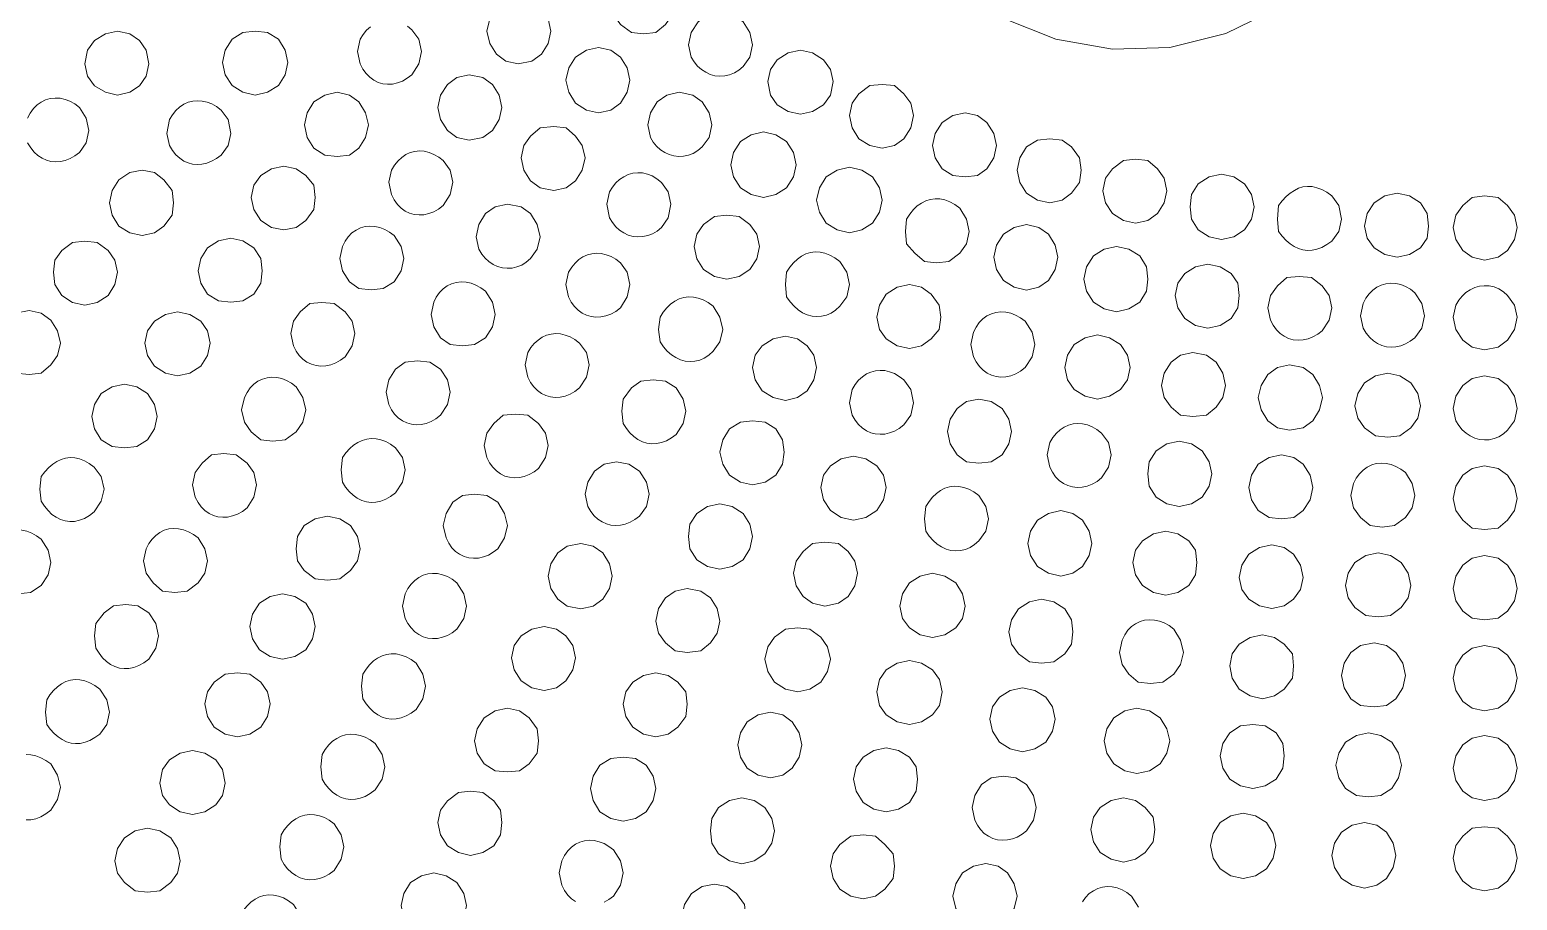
# Model space of a CAD drawing. Extents: x 0 to 247, y -13 to 225.
# Drawn here: x 52.93 to 74.11, y 100.89 to 113.28 of the extents above; entities that cross this region are included whole.
import ezdxf

# ---------------------------------------------------------------- set-up
doc = ezdxf.new("R2010")
doc.units = 0
doc.layers.add('GEOMETRY', color=7, linetype='Continuous')

msp = doc.modelspace()

# ---------------------------------------------------------------- linework, layer by layer
at = {"layer": 'GEOMETRY', "lineweight": 13}
for points in [[(62.119, 113.672), (62.079, 113.846), (61.982, 114.001), (61.846, 114.1), (61.671, 114.138), (61.497, 114.1), (61.342, 114.001), (61.245, 113.846), (61.205, 113.672), (61.245, 113.496), (61.342, 113.36), (61.497, 113.244), (61.671, 113.226), (61.846, 113.244), (61.982, 113.36), (62.079, 113.496), (62.119, 113.672)], [(60.352, 113.265), (60.314, 113.44), (60.216, 113.575), (60.156, 113.626), (60.092, 113.665), (60.024, 113.692), (59.955, 113.708), (59.885, 113.711), (59.816, 113.704), (59.748, 113.685), (59.683, 113.656), (59.623, 113.617), (59.568, 113.568), (59.52, 113.509), (59.48, 113.44), (59.441, 113.265), (59.48, 113.09), (59.577, 112.935), (59.711, 112.838), (59.886, 112.799), (60.08, 112.838), (60.216, 112.935), (60.314, 113.09), (60.352, 113.265)], [(63.222, 113.071), (63.184, 113.244), (63.087, 113.398), (62.951, 113.496), (62.777, 113.535), (62.582, 113.496), (62.448, 113.398), (62.35, 113.244), (62.312, 113.071), (62.35, 112.894), (62.391, 112.826), (62.439, 112.767), (62.494, 112.717), (62.555, 112.678), (62.619, 112.649), (62.687, 112.63), (62.756, 112.623), (62.826, 112.626), (62.895, 112.642), (62.963, 112.669), (63.027, 112.708), (63.087, 112.759), (63.184, 112.894), (63.222, 113.071)], [(54.63, 112.799), (54.591, 112.992), (54.494, 113.129), (54.359, 113.226), (54.183, 113.265), (54.009, 113.226), (53.854, 113.129), (53.756, 112.992), (53.718, 112.799), (53.756, 112.624), (53.854, 112.488), (54.009, 112.394), (54.183, 112.353), (54.359, 112.394), (54.494, 112.488), (54.591, 112.624), (54.63, 112.799)], [(56.608, 112.817), (56.57, 112.993), (56.472, 113.148), (56.318, 113.245), (56.142, 113.265), (55.967, 113.245), (55.813, 113.148), (55.715, 112.993), (55.676, 112.817), (55.715, 112.644), (55.813, 112.489), (55.967, 112.394), (56.142, 112.353), (56.318, 112.394), (56.472, 112.489), (56.57, 112.644), (56.608, 112.817)], [(61.477, 112.565), (61.439, 112.741), (61.341, 112.896), (61.205, 112.993), (61.031, 113.033), (60.857, 112.993), (60.701, 112.896), (60.605, 112.741), (60.566, 112.565), (60.605, 112.394), (60.701, 112.237), (60.857, 112.14), (61.031, 112.101), (61.205, 112.14), (61.341, 112.237), (61.439, 112.394), (61.477, 112.565)], [(64.369, 112.546), (64.329, 112.72), (64.232, 112.856), (64.077, 112.954), (63.903, 112.992), (63.727, 112.954), (63.573, 112.856), (63.475, 112.72), (63.437, 112.546), (63.475, 112.353), (63.573, 112.217), (63.727, 112.118), (63.903, 112.08), (64.077, 112.118), (64.232, 112.217), (64.329, 112.353), (64.369, 112.546)], [(59.654, 112.178), (59.616, 112.353), (59.518, 112.506), (59.383, 112.604), (59.189, 112.644), (59.013, 112.604), (58.879, 112.506), (58.781, 112.353), (58.742, 112.178), (58.781, 112.004), (58.879, 111.849), (59.013, 111.752), (59.189, 111.712), (59.383, 111.752), (59.518, 111.849), (59.616, 112.004), (59.654, 112.178)], [(65.512, 112.061), (65.473, 112.237), (65.375, 112.372), (65.241, 112.489), (65.066, 112.506), (64.891, 112.489), (64.736, 112.372), (64.639, 112.237), (64.601, 112.061), (64.639, 111.887), (64.736, 111.732), (64.891, 111.636), (65.066, 111.597), (65.241, 111.636), (65.375, 111.732), (65.473, 111.887), (65.512, 112.061)], [(55.794, 111.809), (55.755, 112.004), (55.658, 112.14), (55.592, 112.189), (55.524, 112.227), (55.456, 112.254), (55.387, 112.269), (55.319, 112.274), (55.252, 112.268), (55.187, 112.251), (55.125, 112.223), (55.066, 112.184), (55.012, 112.135), (54.964, 112.075), (54.921, 112.004), (54.882, 111.809), (54.921, 111.636), (54.965, 111.565), (55.014, 111.504), (55.068, 111.454), (55.125, 111.415), (55.187, 111.387), (55.25, 111.37), (55.317, 111.363), (55.384, 111.368), (55.453, 111.384), (55.521, 111.411), (55.59, 111.449), (55.658, 111.499), (55.755, 111.636), (55.794, 111.809)], [(57.753, 111.928), (57.714, 112.101), (57.617, 112.256), (57.482, 112.353), (57.307, 112.394), (57.133, 112.353), (56.977, 112.256), (56.88, 112.101), (56.842, 111.928), (56.88, 111.752), (56.977, 111.597), (57.133, 111.499), (57.307, 111.479), (57.482, 111.499), (57.617, 111.597), (57.714, 111.752), (57.753, 111.928)], [(62.641, 111.928), (62.602, 112.101), (62.505, 112.256), (62.37, 112.353), (62.175, 112.394), (62, 112.353), (61.866, 112.256), (61.767, 112.101), (61.729, 111.928), (61.767, 111.752), (61.808, 111.684), (61.856, 111.625), (61.911, 111.575), (61.971, 111.536), (62.035, 111.506), (62.101, 111.487), (62.17, 111.479), (62.24, 111.482), (62.309, 111.497), (62.378, 111.524), (62.443, 111.564), (62.505, 111.616), (62.602, 111.752), (62.641, 111.928)], [(66.696, 111.636), (66.657, 111.809), (66.559, 111.965), (66.425, 112.061), (66.25, 112.101), (66.075, 112.061), (65.92, 111.965), (65.823, 111.809), (65.784, 111.636), (65.823, 111.46), (65.92, 111.306), (66.075, 111.207), (66.25, 111.188), (66.425, 111.207), (66.559, 111.306), (66.657, 111.46), (66.696, 111.636)], [(60.838, 111.46), (60.798, 111.636), (60.701, 111.769), (60.567, 111.887), (60.393, 111.906), (60.198, 111.887), (60.063, 111.769), (59.964, 111.636), (59.926, 111.46), (59.964, 111.285), (60.063, 111.131), (60.198, 111.032), (60.393, 110.996), (60.567, 111.032), (60.701, 111.131), (60.798, 111.285), (60.838, 111.46)], [(63.843, 111.362), (63.804, 111.538), (63.707, 111.692), (63.553, 111.79), (63.378, 111.831), (63.203, 111.79), (63.048, 111.692), (62.951, 111.538), (62.912, 111.362), (62.951, 111.188), (63.048, 111.033), (63.203, 110.936), (63.378, 110.896), (63.553, 110.936), (63.707, 111.033), (63.804, 111.188), (63.843, 111.362)], [(67.899, 111.285), (67.878, 111.46), (67.762, 111.615), (67.628, 111.712), (67.453, 111.731), (67.277, 111.712), (67.123, 111.615), (67.026, 111.46), (66.987, 111.285), (67.026, 111.111), (67.123, 110.955), (67.277, 110.858), (67.453, 110.819), (67.628, 110.858), (67.762, 110.955), (67.878, 111.111), (67.899, 111.285)], [(58.955, 111.112), (58.917, 111.286), (58.82, 111.422), (58.754, 111.472), (58.686, 111.51), (58.617, 111.538), (58.549, 111.553), (58.481, 111.558), (58.415, 111.552), (58.35, 111.534), (58.288, 111.506), (58.23, 111.467), (58.176, 111.417), (58.127, 111.356), (58.083, 111.286), (58.044, 111.112), (58.083, 110.936), (58.122, 110.861), (58.168, 110.797), (58.22, 110.745), (58.278, 110.703), (58.34, 110.673), (58.406, 110.654), (58.474, 110.647), (58.544, 110.65), (58.614, 110.666), (58.684, 110.693), (58.753, 110.731), (58.82, 110.782), (58.917, 110.936), (58.955, 111.112)], [(69.121, 110.992), (69.082, 111.169), (68.986, 111.305), (68.849, 111.421), (68.675, 111.441), (68.5, 111.421), (68.345, 111.305), (68.248, 111.169), (68.209, 110.992), (68.248, 110.819), (68.345, 110.666), (68.5, 110.568), (68.675, 110.529), (68.849, 110.568), (68.986, 110.666), (69.082, 110.819), (69.121, 110.992)], [(54.978, 110.82), (54.958, 110.993), (54.843, 111.149), (54.707, 111.25), (54.532, 111.286), (54.358, 111.25), (54.203, 111.149), (54.106, 110.993), (54.067, 110.82), (54.106, 110.645), (54.203, 110.489), (54.358, 110.394), (54.532, 110.354), (54.707, 110.394), (54.843, 110.489), (54.958, 110.645), (54.978, 110.82)], [(56.996, 110.896), (56.976, 111.071), (56.861, 111.208), (56.724, 111.306), (56.551, 111.343), (56.376, 111.306), (56.221, 111.208), (56.123, 111.071), (56.084, 110.896), (56.123, 110.724), (56.221, 110.569), (56.376, 110.47), (56.551, 110.433), (56.724, 110.47), (56.861, 110.569), (56.976, 110.724), (56.996, 110.896)], [(62.059, 110.799), (62.02, 110.976), (61.924, 111.111), (61.861, 111.163), (61.795, 111.203), (61.727, 111.23), (61.657, 111.245), (61.588, 111.248), (61.519, 111.24), (61.453, 111.222), (61.389, 111.192), (61.33, 111.153), (61.275, 111.103), (61.227, 111.044), (61.185, 110.976), (61.148, 110.799), (61.185, 110.606), (61.226, 110.538), (61.274, 110.479), (61.329, 110.429), (61.389, 110.39), (61.453, 110.361), (61.52, 110.342), (61.59, 110.334), (61.66, 110.338), (61.729, 110.353), (61.797, 110.379), (61.863, 110.418), (61.924, 110.47), (62.02, 110.606), (62.059, 110.799)], [(65.066, 110.859), (65.028, 111.033), (64.93, 111.188), (64.775, 111.286), (64.602, 111.325), (64.426, 111.286), (64.271, 111.188), (64.173, 111.033), (64.134, 110.859), (64.173, 110.686), (64.271, 110.53), (64.426, 110.433), (64.602, 110.394), (64.775, 110.433), (64.93, 110.53), (65.028, 110.686), (65.066, 110.859)], [(70.362, 110.763), (70.324, 110.936), (70.226, 111.092), (70.072, 111.188), (69.897, 111.228), (69.722, 111.188), (69.567, 111.092), (69.47, 110.936), (69.451, 110.763), (69.47, 110.587), (69.567, 110.433), (69.722, 110.335), (69.897, 110.297), (70.072, 110.335), (70.226, 110.433), (70.324, 110.587), (70.362, 110.763)], [(71.605, 110.587), (71.565, 110.781), (71.468, 110.917), (71.395, 110.969), (71.324, 111.008), (71.254, 111.035), (71.187, 111.05), (71.121, 111.053), (71.057, 111.045), (70.994, 111.026), (70.934, 110.997), (70.875, 110.957), (70.818, 110.908), (70.763, 110.849), (70.71, 110.781), (70.693, 110.587), (70.71, 110.412), (70.763, 110.344), (70.818, 110.285), (70.874, 110.236), (70.933, 110.196), (70.994, 110.167), (71.056, 110.148), (71.12, 110.14), (71.187, 110.144), (71.254, 110.159), (71.324, 110.185), (71.395, 110.224), (71.468, 110.275), (71.565, 110.412), (71.605, 110.587)], [(72.845, 110.488), (72.826, 110.666), (72.729, 110.819), (72.574, 110.917), (72.4, 110.955), (72.224, 110.917), (72.07, 110.819), (71.972, 110.666), (71.933, 110.488), (71.972, 110.316), (72.07, 110.179), (72.224, 110.083), (72.4, 110.044), (72.574, 110.083), (72.729, 110.179), (72.826, 110.316), (72.845, 110.488)], [(60.198, 110.337), (60.158, 110.511), (60.062, 110.666), (59.926, 110.763), (59.732, 110.799), (59.556, 110.763), (59.422, 110.666), (59.325, 110.511), (59.286, 110.337), (59.325, 110.158), (59.366, 110.09), (59.414, 110.031), (59.469, 109.982), (59.529, 109.943), (59.593, 109.913), (59.66, 109.895), (59.729, 109.887), (59.799, 109.891), (59.868, 109.906), (59.936, 109.933), (60.001, 109.973), (60.062, 110.025), (60.158, 110.158), (60.198, 110.337)], [(66.307, 110.412), (66.269, 110.587), (66.171, 110.743), (66.1, 110.795), (66.029, 110.834), (65.958, 110.86), (65.888, 110.875), (65.819, 110.878), (65.752, 110.869), (65.687, 110.848), (65.625, 110.817), (65.566, 110.775), (65.511, 110.723), (65.461, 110.66), (65.415, 110.587), (65.397, 110.412), (65.415, 110.236), (65.532, 110.101), (65.667, 109.983), (65.841, 109.967), (66.016, 109.983), (66.171, 110.101), (66.269, 110.236), (66.307, 110.412)], [(74.107, 110.47), (74.068, 110.645), (73.97, 110.782), (73.835, 110.896), (73.641, 110.917), (73.466, 110.896), (73.332, 110.782), (73.234, 110.645), (73.195, 110.47), (73.234, 110.297), (73.332, 110.141), (73.466, 110.044), (73.641, 110.005), (73.835, 110.044), (73.97, 110.141), (74.068, 110.297), (74.107, 110.47)], [(63.32, 110.196), (63.282, 110.373), (63.184, 110.51), (63.029, 110.626), (62.855, 110.644), (62.679, 110.626), (62.525, 110.51), (62.427, 110.373), (62.389, 110.196), (62.427, 110.024), (62.525, 109.869), (62.679, 109.771), (62.855, 109.733), (63.029, 109.771), (63.184, 109.869), (63.282, 110.024), (63.32, 110.196)], [(58.257, 110.025), (58.219, 110.197), (58.122, 110.354), (58.056, 110.404), (57.987, 110.442), (57.917, 110.469), (57.846, 110.484), (57.775, 110.488), (57.706, 110.481), (57.64, 110.462), (57.577, 110.431), (57.519, 110.39), (57.467, 110.337), (57.421, 110.272), (57.384, 110.197), (57.346, 110.025), (57.384, 109.851), (57.483, 109.696), (57.617, 109.599), (57.791, 109.579), (57.965, 109.599), (58.122, 109.696), (58.219, 109.851), (58.257, 110.025)], [(67.569, 110.044), (67.531, 110.217), (67.433, 110.373), (67.297, 110.47), (67.123, 110.511), (66.948, 110.47), (66.793, 110.373), (66.696, 110.217), (66.657, 110.044), (66.696, 109.868), (66.793, 109.715), (66.948, 109.617), (67.123, 109.578), (67.297, 109.617), (67.433, 109.715), (67.531, 109.868), (67.569, 110.044)], [(54.182, 109.831), (54.144, 110.005), (54.047, 110.141), (53.891, 110.256), (53.717, 110.275), (53.542, 110.256), (53.388, 110.141), (53.29, 110.005), (53.271, 109.831), (53.29, 109.656), (53.388, 109.501), (53.542, 109.402), (53.717, 109.363), (53.891, 109.402), (54.047, 109.501), (54.144, 109.656), (54.182, 109.831)], [(56.24, 109.851), (56.22, 110.025), (56.123, 110.18), (55.968, 110.276), (55.794, 110.317), (55.619, 110.276), (55.464, 110.18), (55.367, 110.025), (55.329, 109.851), (55.367, 109.674), (55.464, 109.52), (55.619, 109.422), (55.794, 109.403), (55.968, 109.422), (56.123, 109.52), (56.22, 109.674), (56.24, 109.851)], [(64.602, 109.656), (64.562, 109.83), (64.464, 109.983), (64.393, 110.036), (64.322, 110.076), (64.251, 110.103), (64.182, 110.118), (64.113, 110.121), (64.047, 110.112), (63.982, 110.091), (63.92, 110.06), (63.861, 110.018), (63.806, 109.965), (63.754, 109.903), (63.707, 109.83), (63.689, 109.656), (63.707, 109.48), (63.757, 109.409), (63.812, 109.348), (63.872, 109.296), (63.935, 109.255), (64.001, 109.225), (64.068, 109.206), (64.137, 109.199), (64.205, 109.204), (64.273, 109.22), (64.34, 109.249), (64.404, 109.291), (64.464, 109.346), (64.562, 109.48), (64.602, 109.656)], [(68.849, 109.734), (68.829, 109.908), (68.733, 110.063), (68.578, 110.159), (68.403, 110.197), (68.229, 110.159), (68.074, 110.063), (67.977, 109.908), (67.938, 109.734), (67.977, 109.561), (68.074, 109.403), (68.229, 109.308), (68.403, 109.269), (68.578, 109.308), (68.733, 109.403), (68.829, 109.561), (68.849, 109.734)], [(61.476, 109.656), (61.438, 109.831), (61.341, 109.967), (61.275, 110.016), (61.207, 110.054), (61.138, 110.081), (61.069, 110.096), (61.001, 110.101), (60.934, 110.095), (60.87, 110.078), (60.808, 110.05), (60.75, 110.011), (60.696, 109.962), (60.647, 109.902), (60.604, 109.831), (60.566, 109.656), (60.604, 109.48), (60.641, 109.406), (60.686, 109.343), (60.738, 109.29), (60.796, 109.249), (60.858, 109.218), (60.924, 109.199), (60.993, 109.191), (61.063, 109.194), (61.134, 109.209), (61.205, 109.236), (61.274, 109.274), (61.341, 109.324), (61.438, 109.48), (61.476, 109.656)], [(70.149, 109.501), (70.129, 109.674), (70.033, 109.811), (69.878, 109.909), (69.704, 109.946), (69.529, 109.909), (69.374, 109.811), (69.276, 109.674), (69.237, 109.501), (69.276, 109.324), (69.374, 109.172), (69.529, 109.071), (69.704, 109.034), (69.878, 109.071), (70.033, 109.172), (70.129, 109.324), (70.149, 109.501)], [(59.556, 109.229), (59.518, 109.403), (59.421, 109.561), (59.355, 109.611), (59.285, 109.649), (59.215, 109.675), (59.143, 109.69), (59.073, 109.694), (59.004, 109.686), (58.937, 109.667), (58.875, 109.636), (58.817, 109.595), (58.765, 109.542), (58.72, 109.478), (58.683, 109.403), (58.645, 109.229), (58.683, 109.055), (58.781, 108.899), (58.916, 108.803), (59.091, 108.784), (59.265, 108.803), (59.421, 108.899), (59.518, 109.055), (59.556, 109.229)], [(71.468, 109.324), (71.429, 109.501), (71.332, 109.637), (71.176, 109.754), (71.002, 109.771), (70.828, 109.754), (70.693, 109.637), (70.595, 109.501), (70.557, 109.324), (70.595, 109.15), (70.633, 109.076), (70.679, 109.013), (70.731, 108.96), (70.789, 108.919), (70.852, 108.889), (70.919, 108.87), (70.988, 108.863), (71.058, 108.867), (71.129, 108.882), (71.199, 108.909), (71.267, 108.947), (71.332, 108.996), (71.429, 109.15), (71.468, 109.324)], [(62.797, 109.016), (62.758, 109.189), (62.661, 109.347), (62.591, 109.398), (62.52, 109.437), (62.449, 109.464), (62.379, 109.478), (62.309, 109.481), (62.242, 109.472), (62.176, 109.452), (62.114, 109.42), (62.055, 109.378), (62, 109.325), (61.949, 109.262), (61.905, 109.189), (61.885, 109.016), (61.905, 108.842), (61.954, 108.77), (62.008, 108.708), (62.067, 108.656), (62.13, 108.615), (62.196, 108.585), (62.263, 108.566), (62.332, 108.559), (62.401, 108.563), (62.469, 108.58), (62.535, 108.609), (62.6, 108.65), (62.661, 108.705), (62.758, 108.842), (62.797, 109.016)], [(65.901, 109.189), (65.88, 109.364), (65.764, 109.52), (65.629, 109.618), (65.455, 109.657), (65.279, 109.618), (65.125, 109.52), (65.028, 109.364), (64.99, 109.189), (65.028, 109.016), (65.125, 108.881), (65.279, 108.784), (65.455, 108.745), (65.629, 108.784), (65.764, 108.881), (65.88, 109.016), (65.901, 109.189)], [(72.787, 109.21), (72.748, 109.386), (72.651, 109.539), (72.586, 109.589), (72.518, 109.628), (72.448, 109.655), (72.378, 109.67), (72.307, 109.674), (72.238, 109.666), (72.171, 109.647), (72.108, 109.617), (72.05, 109.576), (71.997, 109.524), (71.951, 109.46), (71.914, 109.386), (71.875, 109.21), (71.914, 109.034), (71.958, 108.964), (72.007, 108.904), (72.061, 108.855), (72.119, 108.816), (72.181, 108.788), (72.246, 108.771), (72.312, 108.764), (72.38, 108.769), (72.448, 108.784), (72.517, 108.811), (72.585, 108.849), (72.651, 108.898), (72.748, 109.034), (72.787, 109.21)], [(74.107, 109.192), (74.068, 109.364), (73.97, 109.502), (73.91, 109.554), (73.845, 109.593), (73.777, 109.621), (73.708, 109.636), (73.638, 109.639), (73.569, 109.631), (73.502, 109.612), (73.437, 109.582), (73.377, 109.542), (73.322, 109.492), (73.274, 109.433), (73.234, 109.364), (73.195, 109.192), (73.234, 109.016), (73.332, 108.862), (73.466, 108.764), (73.642, 108.726), (73.835, 108.764), (73.97, 108.862), (74.068, 109.016), (74.107, 109.192)], [(53.369, 108.822), (53.33, 108.995), (53.233, 109.15), (53.097, 109.249), (52.923, 109.287), (52.728, 109.249), (52.593, 109.15), (52.495, 108.995), (52.456, 108.822), (52.495, 108.647), (52.593, 108.512), (52.728, 108.395), (52.923, 108.376), (53.097, 108.395), (53.233, 108.512), (53.33, 108.647), (53.369, 108.822)], [(55.502, 108.822), (55.464, 108.995), (55.367, 109.133), (55.212, 109.229), (55.037, 109.268), (54.863, 109.229), (54.707, 109.133), (54.61, 108.995), (54.571, 108.822), (54.61, 108.647), (54.707, 108.492), (54.863, 108.395), (55.037, 108.357), (55.212, 108.395), (55.367, 108.492), (55.464, 108.647), (55.502, 108.822)], [(57.559, 108.958), (57.52, 109.133), (57.422, 109.269), (57.267, 109.386), (57.092, 109.402), (56.918, 109.386), (56.783, 109.269), (56.686, 109.133), (56.647, 108.958), (56.686, 108.783), (56.723, 108.708), (56.769, 108.644), (56.821, 108.592), (56.879, 108.55), (56.942, 108.52), (57.008, 108.501), (57.077, 108.493), (57.148, 108.497), (57.219, 108.512), (57.289, 108.539), (57.357, 108.578), (57.422, 108.628), (57.52, 108.783), (57.559, 108.958)], [(67.239, 108.803), (67.2, 108.976), (67.103, 109.133), (67.036, 109.183), (66.967, 109.222), (66.897, 109.248), (66.826, 109.263), (66.755, 109.267), (66.687, 109.259), (66.621, 109.24), (66.558, 109.21), (66.501, 109.168), (66.449, 109.115), (66.403, 109.051), (66.366, 108.976), (66.328, 108.803), (66.366, 108.628), (66.405, 108.553), (66.451, 108.49), (66.504, 108.437), (66.562, 108.395), (66.624, 108.364), (66.69, 108.345), (66.758, 108.337), (66.828, 108.341), (66.898, 108.357), (66.968, 108.384), (67.036, 108.424), (67.103, 108.476), (67.2, 108.628), (67.239, 108.803)], [(60.895, 108.513), (60.857, 108.686), (60.759, 108.823), (60.693, 108.872), (60.625, 108.91), (60.556, 108.937), (60.488, 108.953), (60.42, 108.957), (60.353, 108.951), (60.288, 108.934), (60.227, 108.905), (60.169, 108.866), (60.115, 108.817), (60.066, 108.757), (60.023, 108.686), (59.985, 108.513), (60.023, 108.337), (60.062, 108.262), (60.108, 108.198), (60.16, 108.146), (60.218, 108.104), (60.28, 108.074), (60.345, 108.055), (60.414, 108.047), (60.483, 108.051), (60.554, 108.066), (60.624, 108.094), (60.693, 108.132), (60.759, 108.183), (60.857, 108.337), (60.895, 108.513)], [(64.134, 108.476), (64.096, 108.648), (63.999, 108.784), (63.863, 108.881), (63.689, 108.919), (63.514, 108.881), (63.36, 108.784), (63.261, 108.648), (63.222, 108.476), (63.261, 108.297), (63.36, 108.143), (63.514, 108.046), (63.689, 108.006), (63.863, 108.046), (63.999, 108.143), (64.096, 108.297), (64.134, 108.476)], [(68.597, 108.476), (68.559, 108.648), (68.461, 108.803), (68.305, 108.899), (68.131, 108.938), (67.956, 108.899), (67.801, 108.803), (67.704, 108.648), (67.665, 108.476), (67.704, 108.297), (67.801, 108.162), (67.956, 108.065), (68.131, 108.024), (68.305, 108.065), (68.461, 108.162), (68.559, 108.297), (68.597, 108.476)], [(69.955, 108.22), (69.916, 108.395), (69.819, 108.552), (69.684, 108.648), (69.49, 108.686), (69.315, 108.648), (69.179, 108.552), (69.082, 108.395), (69.043, 108.22), (69.082, 108.046), (69.179, 107.909), (69.315, 107.794), (69.49, 107.775), (69.684, 107.794), (69.819, 107.909), (69.916, 108.046), (69.955, 108.22)], [(58.917, 108.123), (58.879, 108.297), (58.781, 108.453), (58.626, 108.552), (58.451, 108.568), (58.277, 108.552), (58.14, 108.453), (58.044, 108.297), (58.005, 108.123), (58.044, 107.947), (58.081, 107.873), (58.127, 107.81), (58.179, 107.757), (58.237, 107.716), (58.3, 107.685), (58.366, 107.666), (58.434, 107.659), (58.505, 107.663), (58.576, 107.678), (58.646, 107.705), (58.715, 107.744), (58.781, 107.794), (58.879, 107.947), (58.917, 108.123)], [(65.512, 107.969), (65.473, 108.161), (65.375, 108.297), (65.309, 108.348), (65.241, 108.387), (65.173, 108.414), (65.105, 108.43), (65.037, 108.434), (64.97, 108.428), (64.906, 108.41), (64.844, 108.382), (64.786, 108.342), (64.732, 108.292), (64.683, 108.232), (64.639, 108.161), (64.601, 107.969), (64.639, 107.794), (64.682, 107.723), (64.73, 107.663), (64.784, 107.613), (64.842, 107.574), (64.904, 107.546), (64.969, 107.529), (65.036, 107.523), (65.105, 107.527), (65.173, 107.543), (65.242, 107.57), (65.31, 107.608), (65.375, 107.657), (65.473, 107.794), (65.512, 107.969)], [(71.333, 108.046), (71.294, 108.22), (71.197, 108.376), (71.062, 108.476), (70.867, 108.513), (70.693, 108.476), (70.558, 108.376), (70.46, 108.22), (70.421, 108.046), (70.46, 107.872), (70.558, 107.717), (70.693, 107.617), (70.867, 107.581), (71.062, 107.617), (71.197, 107.717), (71.294, 107.872), (71.333, 108.046)], [(54.746, 107.775), (54.707, 107.948), (54.61, 108.103), (54.455, 108.2), (54.281, 108.239), (54.106, 108.2), (53.951, 108.103), (53.853, 107.948), (53.815, 107.775), (53.853, 107.601), (53.951, 107.444), (54.106, 107.349), (54.281, 107.332), (54.455, 107.349), (54.61, 107.444), (54.707, 107.601), (54.746, 107.775)], [(56.861, 107.871), (56.822, 108.046), (56.723, 108.199), (56.657, 108.25), (56.589, 108.289), (56.519, 108.316), (56.448, 108.331), (56.378, 108.335), (56.31, 108.327), (56.244, 108.308), (56.181, 108.278), (56.123, 108.236), (56.071, 108.184), (56.026, 108.12), (55.988, 108.046), (55.949, 107.871), (55.988, 107.696), (56.084, 107.56), (56.22, 107.443), (56.395, 107.427), (56.57, 107.443), (56.723, 107.56), (56.822, 107.696), (56.861, 107.871)], [(62.273, 107.852), (62.234, 108.024), (62.136, 108.183), (61.982, 108.28), (61.806, 108.297), (61.632, 108.28), (61.497, 108.183), (61.38, 108.024), (61.362, 107.852), (61.38, 107.678), (61.426, 107.605), (61.477, 107.543), (61.532, 107.49), (61.591, 107.449), (61.653, 107.418), (61.718, 107.398), (61.785, 107.389), (61.854, 107.392), (61.924, 107.406), (61.995, 107.432), (62.066, 107.471), (62.136, 107.522), (62.234, 107.678), (62.273, 107.852)], [(72.729, 107.928), (72.69, 108.103), (72.594, 108.258), (72.438, 108.358), (72.264, 108.395), (72.088, 108.358), (71.934, 108.258), (71.836, 108.103), (71.796, 107.928), (71.836, 107.755), (71.934, 107.617), (72.088, 107.503), (72.264, 107.483), (72.438, 107.503), (72.594, 107.617), (72.69, 107.755), (72.729, 107.928)], [(74.107, 107.891), (74.068, 108.065), (73.97, 108.22), (73.835, 108.317), (73.642, 108.358), (73.466, 108.317), (73.332, 108.22), (73.234, 108.065), (73.195, 107.891), (73.234, 107.717), (73.275, 107.648), (73.323, 107.589), (73.378, 107.539), (73.438, 107.499), (73.502, 107.469), (73.569, 107.45), (73.639, 107.442), (73.708, 107.446), (73.778, 107.461), (73.845, 107.488), (73.91, 107.528), (73.97, 107.58), (74.068, 107.717), (74.107, 107.891)], [(66.91, 107.561), (66.87, 107.737), (66.773, 107.891), (66.619, 107.989), (66.444, 108.024), (66.269, 107.989), (66.133, 107.891), (66.037, 107.737), (65.998, 107.561), (66.037, 107.388), (66.133, 107.231), (66.269, 107.133), (66.444, 107.114), (66.619, 107.133), (66.773, 107.231), (66.87, 107.388), (66.91, 107.561)], [(60.314, 107.365), (60.275, 107.54), (60.177, 107.677), (60.023, 107.794), (59.848, 107.812), (59.672, 107.794), (59.537, 107.677), (59.441, 107.54), (59.402, 107.365), (59.441, 107.191), (59.479, 107.117), (59.524, 107.053), (59.576, 107.001), (59.634, 106.96), (59.697, 106.929), (59.763, 106.911), (59.832, 106.903), (59.902, 106.907), (59.973, 106.922), (60.043, 106.949), (60.111, 106.988), (60.177, 107.038), (60.275, 107.191), (60.314, 107.365)], [(63.67, 107.27), (63.65, 107.444), (63.554, 107.601), (63.399, 107.697), (63.223, 107.717), (63.049, 107.697), (62.895, 107.601), (62.797, 107.444), (62.758, 107.27), (62.797, 107.096), (62.895, 106.941), (63.049, 106.842), (63.223, 106.804), (63.399, 106.842), (63.554, 106.941), (63.65, 107.096), (63.67, 107.27)], [(68.325, 107.231), (68.287, 107.407), (68.19, 107.54), (68.124, 107.591), (68.056, 107.63), (67.988, 107.657), (67.919, 107.673), (67.851, 107.678), (67.785, 107.672), (67.721, 107.655), (67.659, 107.626), (67.601, 107.587), (67.546, 107.538), (67.497, 107.477), (67.453, 107.407), (67.414, 107.231), (67.453, 107.057), (67.49, 106.982), (67.535, 106.918), (67.588, 106.865), (67.646, 106.823), (67.709, 106.793), (67.775, 106.774), (67.844, 106.766), (67.915, 106.77), (67.986, 106.786), (68.056, 106.813), (68.125, 106.851), (68.19, 106.902), (68.287, 107.057), (68.325, 107.231)], [(58.277, 107.018), (58.237, 107.192), (58.139, 107.331), (58.07, 107.381), (58, 107.419), (57.931, 107.445), (57.863, 107.46), (57.795, 107.463), (57.729, 107.456), (57.665, 107.437), (57.603, 107.408), (57.543, 107.369), (57.487, 107.319), (57.434, 107.26), (57.384, 107.192), (57.365, 107.018), (57.384, 106.842), (57.429, 106.769), (57.48, 106.707), (57.536, 106.655), (57.595, 106.613), (57.658, 106.582), (57.724, 106.562), (57.791, 106.554), (57.861, 106.557), (57.931, 106.571), (58.001, 106.598), (58.07, 106.637), (58.139, 106.688), (58.237, 106.842), (58.277, 107.018)], [(69.761, 106.96), (69.722, 107.133), (69.624, 107.29), (69.47, 107.388), (69.294, 107.427), (69.12, 107.388), (68.965, 107.29), (68.869, 107.133), (68.849, 106.96), (68.869, 106.784), (68.965, 106.628), (69.12, 106.531), (69.294, 106.494), (69.47, 106.531), (69.624, 106.628), (69.722, 106.784), (69.761, 106.96)], [(53.99, 106.744), (53.951, 106.921), (53.852, 107.056), (53.78, 107.108), (53.71, 107.147), (53.641, 107.174), (53.573, 107.189), (53.506, 107.193), (53.442, 107.185), (53.379, 107.166), (53.318, 107.137), (53.259, 107.097), (53.202, 107.048), (53.148, 106.989), (53.096, 106.921), (53.078, 106.744), (53.096, 106.57), (53.143, 106.498), (53.194, 106.436), (53.249, 106.383), (53.308, 106.341), (53.37, 106.31), (53.435, 106.29), (53.501, 106.281), (53.57, 106.283), (53.64, 106.298), (53.71, 106.325), (53.781, 106.365), (53.852, 106.417), (53.951, 106.57), (53.99, 106.744)], [(56.162, 106.804), (56.123, 106.978), (56.027, 107.114), (55.872, 107.231), (55.696, 107.251), (55.522, 107.231), (55.386, 107.114), (55.289, 106.978), (55.25, 106.804), (55.289, 106.628), (55.328, 106.554), (55.374, 106.491), (55.427, 106.439), (55.485, 106.397), (55.547, 106.367), (55.612, 106.349), (55.681, 106.341), (55.75, 106.345), (55.821, 106.361), (55.891, 106.387), (55.96, 106.426), (56.027, 106.476), (56.123, 106.628), (56.162, 106.804)], [(65.125, 106.766), (65.086, 106.941), (64.99, 107.075), (64.833, 107.172), (64.659, 107.212), (64.485, 107.172), (64.329, 107.075), (64.232, 106.941), (64.194, 106.766), (64.232, 106.59), (64.329, 106.436), (64.485, 106.339), (64.659, 106.302), (64.833, 106.339), (64.99, 106.436), (65.086, 106.59), (65.125, 106.766)], [(71.197, 106.766), (71.158, 106.941), (71.062, 107.096), (70.925, 107.192), (70.75, 107.231), (70.577, 107.192), (70.421, 107.096), (70.324, 106.941), (70.285, 106.766), (70.324, 106.59), (70.421, 106.436), (70.577, 106.339), (70.75, 106.319), (70.925, 106.339), (71.062, 106.436), (71.158, 106.59), (71.197, 106.766)], [(61.749, 106.669), (61.71, 106.842), (61.613, 106.998), (61.459, 107.096), (61.284, 107.133), (61.109, 107.096), (60.973, 106.998), (60.876, 106.842), (60.838, 106.669), (60.876, 106.494), (60.918, 106.424), (60.967, 106.364), (61.021, 106.315), (61.079, 106.276), (61.141, 106.248), (61.206, 106.231), (61.273, 106.225), (61.341, 106.229), (61.41, 106.245), (61.479, 106.271), (61.547, 106.309), (61.613, 106.357), (61.71, 106.494), (61.749, 106.669)], [(72.651, 106.651), (72.613, 106.824), (72.516, 106.978), (72.45, 107.028), (72.381, 107.066), (72.311, 107.093), (72.24, 107.108), (72.17, 107.112), (72.101, 107.105), (72.035, 107.086), (71.972, 107.056), (71.914, 107.014), (71.862, 106.962), (71.816, 106.898), (71.778, 106.824), (71.74, 106.651), (71.778, 106.476), (71.875, 106.339), (72.012, 106.224), (72.186, 106.202), (72.36, 106.224), (72.516, 106.339), (72.613, 106.476), (72.651, 106.651)], [(74.107, 106.61), (74.068, 106.785), (73.97, 106.941), (73.835, 107.038), (73.642, 107.075), (73.466, 107.038), (73.332, 106.941), (73.234, 106.785), (73.195, 106.61), (73.234, 106.436), (73.332, 106.302), (73.466, 106.185), (73.642, 106.166), (73.835, 106.185), (73.97, 106.302), (74.068, 106.436), (74.107, 106.61)], [(66.579, 106.319), (66.541, 106.495), (66.444, 106.651), (66.372, 106.702), (66.301, 106.74), (66.23, 106.766), (66.16, 106.781), (66.091, 106.783), (66.025, 106.775), (65.96, 106.755), (65.898, 106.724), (65.84, 106.682), (65.785, 106.63), (65.734, 106.567), (65.688, 106.495), (65.667, 106.319), (65.688, 106.144), (65.737, 106.072), (65.791, 106.011), (65.85, 105.959), (65.912, 105.919), (65.978, 105.889), (66.045, 105.87), (66.114, 105.863), (66.183, 105.868), (66.251, 105.884), (66.318, 105.913), (66.382, 105.954), (66.444, 106.008), (66.541, 106.144), (66.579, 106.319)], [(59.732, 106.224), (59.693, 106.397), (59.595, 106.555), (59.441, 106.651), (59.265, 106.669), (59.091, 106.651), (58.955, 106.555), (58.86, 106.397), (58.82, 106.224), (58.86, 106.047), (58.897, 105.972), (58.943, 105.908), (58.995, 105.856), (59.052, 105.814), (59.115, 105.784), (59.181, 105.765), (59.25, 105.758), (59.32, 105.761), (59.391, 105.777), (59.461, 105.804), (59.529, 105.843), (59.595, 105.893), (59.693, 106.047), (59.732, 106.224)], [(63.222, 106.066), (63.185, 106.243), (63.087, 106.397), (62.933, 106.495), (62.757, 106.532), (62.582, 106.495), (62.427, 106.397), (62.331, 106.243), (62.312, 106.066), (62.331, 105.893), (62.427, 105.737), (62.582, 105.64), (62.757, 105.601), (62.933, 105.64), (63.087, 105.737), (63.185, 105.893), (63.222, 106.066)], [(57.635, 105.893), (57.596, 106.066), (57.5, 106.224), (57.345, 106.319), (57.17, 106.358), (56.995, 106.319), (56.841, 106.224), (56.743, 106.066), (56.723, 105.893), (56.743, 105.72), (56.841, 105.583), (56.995, 105.465), (57.17, 105.446), (57.345, 105.465), (57.5, 105.583), (57.596, 105.72), (57.635, 105.893)], [(68.053, 105.97), (68.015, 106.144), (67.917, 106.302), (67.782, 106.397), (67.608, 106.436), (67.434, 106.397), (67.278, 106.302), (67.18, 106.144), (67.142, 105.97), (67.18, 105.796), (67.278, 105.64), (67.434, 105.544), (67.608, 105.505), (67.782, 105.544), (67.917, 105.64), (68.015, 105.796), (68.053, 105.97)], [(53.233, 105.698), (53.194, 105.873), (53.096, 106.028), (53.031, 106.079), (52.962, 106.117), (52.892, 106.144), (52.821, 106.16), (52.75, 106.163), (52.681, 106.156), (52.615, 106.137), (52.552, 106.106), (52.494, 106.065), (52.442, 106.012), (52.397, 105.948), (52.36, 105.873), (52.322, 105.698), (52.36, 105.523), (52.456, 105.369), (52.592, 105.271), (52.765, 105.251), (52.942, 105.271), (53.096, 105.369), (53.194, 105.523), (53.233, 105.698)], [(55.464, 105.72), (55.425, 105.893), (55.329, 106.047), (55.262, 106.098), (55.193, 106.136), (55.123, 106.163), (55.052, 106.179), (54.982, 106.183), (54.913, 106.175), (54.848, 106.156), (54.785, 106.126), (54.727, 106.084), (54.675, 106.032), (54.629, 105.968), (54.591, 105.893), (54.552, 105.72), (54.591, 105.544), (54.688, 105.407), (54.824, 105.29), (54.997, 105.272), (55.173, 105.29), (55.329, 105.407), (55.425, 105.544), (55.464, 105.72)], [(69.547, 105.698), (69.529, 105.873), (69.432, 106.008), (69.276, 106.104), (69.103, 106.143), (68.927, 106.104), (68.773, 106.008), (68.675, 105.873), (68.636, 105.698), (68.675, 105.523), (68.773, 105.369), (68.927, 105.271), (69.103, 105.232), (69.276, 105.271), (69.432, 105.369), (69.529, 105.523), (69.547, 105.698)], [(61.224, 105.505), (61.185, 105.68), (61.089, 105.834), (60.953, 105.931), (60.779, 105.97), (60.584, 105.931), (60.45, 105.834), (60.351, 105.68), (60.314, 105.505), (60.351, 105.328), (60.45, 105.174), (60.584, 105.077), (60.779, 105.039), (60.953, 105.077), (61.089, 105.174), (61.185, 105.328), (61.224, 105.505)], [(64.716, 105.544), (64.677, 105.715), (64.581, 105.854), (64.445, 105.97), (64.251, 105.987), (64.076, 105.97), (63.941, 105.854), (63.843, 105.715), (63.804, 105.544), (63.843, 105.367), (63.941, 105.214), (64.076, 105.117), (64.251, 105.077), (64.445, 105.117), (64.581, 105.214), (64.677, 105.367), (64.716, 105.544)], [(71.062, 105.485), (71.022, 105.659), (70.924, 105.816), (70.79, 105.913), (70.615, 105.951), (70.44, 105.913), (70.285, 105.816), (70.188, 105.659), (70.149, 105.485), (70.188, 105.311), (70.285, 105.174), (70.44, 105.078), (70.615, 105.041), (70.79, 105.078), (70.924, 105.174), (71.022, 105.311), (71.062, 105.485)], [(72.594, 105.369), (72.555, 105.544), (72.457, 105.698), (72.303, 105.796), (72.127, 105.834), (71.953, 105.796), (71.796, 105.698), (71.701, 105.544), (71.661, 105.369), (71.701, 105.193), (71.796, 105.057), (71.953, 104.941), (72.127, 104.924), (72.303, 104.941), (72.457, 105.057), (72.555, 105.193), (72.594, 105.369)], [(74.107, 105.328), (74.068, 105.505), (73.97, 105.658), (73.835, 105.758), (73.642, 105.796), (73.466, 105.758), (73.332, 105.658), (73.234, 105.505), (73.195, 105.328), (73.234, 105.153), (73.332, 105.002), (73.466, 104.904), (73.642, 104.883), (73.835, 104.904), (73.97, 105.002), (74.068, 105.153), (74.107, 105.328)], [(59.15, 105.077), (59.111, 105.251), (59.013, 105.406), (58.947, 105.458), (58.879, 105.497), (58.809, 105.524), (58.738, 105.539), (58.668, 105.543), (58.599, 105.535), (58.533, 105.516), (58.47, 105.485), (58.412, 105.443), (58.36, 105.39), (58.315, 105.326), (58.277, 105.251), (58.237, 105.077), (58.277, 104.902), (58.314, 104.828), (58.36, 104.765), (58.412, 104.712), (58.47, 104.671), (58.533, 104.64), (58.599, 104.621), (58.668, 104.613), (58.739, 104.617), (58.809, 104.632), (58.88, 104.659), (58.948, 104.697), (59.013, 104.747), (59.111, 104.902), (59.15, 105.077)], [(66.25, 105.077), (66.211, 105.251), (66.114, 105.406), (65.959, 105.505), (65.784, 105.544), (65.61, 105.505), (65.455, 105.406), (65.357, 105.251), (65.319, 105.077), (65.357, 104.902), (65.455, 104.767), (65.61, 104.669), (65.784, 104.631), (65.959, 104.669), (66.114, 104.767), (66.211, 104.902), (66.25, 105.077)], [(56.996, 104.787), (56.958, 104.961), (56.861, 105.117), (56.704, 105.214), (56.53, 105.251), (56.356, 105.214), (56.201, 105.117), (56.103, 104.961), (56.065, 104.787), (56.103, 104.612), (56.201, 104.456), (56.356, 104.359), (56.53, 104.32), (56.704, 104.359), (56.861, 104.456), (56.958, 104.612), (56.996, 104.787)], [(62.758, 104.863), (62.719, 105.04), (62.622, 105.193), (62.487, 105.29), (62.292, 105.328), (62.119, 105.29), (61.983, 105.193), (61.885, 105.04), (61.846, 104.863), (61.885, 104.69), (61.983, 104.553), (62.119, 104.438), (62.292, 104.417), (62.487, 104.438), (62.622, 104.553), (62.719, 104.69), (62.758, 104.863)], [(54.764, 104.651), (54.726, 104.827), (54.629, 104.981), (54.473, 105.078), (54.299, 105.099), (54.124, 105.078), (53.99, 104.981), (53.872, 104.827), (53.853, 104.651), (53.872, 104.478), (53.919, 104.405), (53.97, 104.342), (54.025, 104.289), (54.084, 104.247), (54.145, 104.216), (54.209, 104.195), (54.276, 104.186), (54.344, 104.189), (54.414, 104.204), (54.485, 104.23), (54.557, 104.269), (54.629, 104.321), (54.726, 104.478), (54.764, 104.651)], [(67.782, 104.71), (67.762, 104.883), (67.666, 105.039), (67.511, 105.138), (67.336, 105.174), (67.162, 105.138), (67.006, 105.039), (66.91, 104.883), (66.87, 104.71), (66.91, 104.533), (67.006, 104.398), (67.162, 104.283), (67.336, 104.263), (67.511, 104.283), (67.666, 104.398), (67.762, 104.533), (67.782, 104.71)], [(69.354, 104.417), (69.315, 104.593), (69.217, 104.748), (69.152, 104.798), (69.083, 104.836), (69.013, 104.863), (68.943, 104.878), (68.872, 104.882), (68.803, 104.875), (68.737, 104.856), (68.674, 104.826), (68.616, 104.784), (68.564, 104.732), (68.519, 104.668), (68.481, 104.593), (68.443, 104.417), (68.481, 104.244), (68.578, 104.105), (68.713, 103.991), (68.888, 103.972), (69.063, 103.991), (69.217, 104.105), (69.315, 104.244), (69.354, 104.417)], [(60.701, 104.34), (60.662, 104.515), (60.566, 104.651), (60.43, 104.747), (60.255, 104.786), (60.08, 104.747), (59.926, 104.651), (59.829, 104.515), (59.79, 104.34), (59.829, 104.167), (59.926, 104.012), (60.08, 103.914), (60.255, 103.875), (60.43, 103.914), (60.566, 104.012), (60.662, 104.167), (60.701, 104.34)], [(64.329, 104.321), (64.29, 104.495), (64.193, 104.632), (64.038, 104.748), (63.864, 104.768), (63.689, 104.748), (63.534, 104.632), (63.437, 104.495), (63.398, 104.321), (63.437, 104.145), (63.534, 103.992), (63.689, 103.895), (63.864, 103.857), (64.038, 103.895), (64.193, 103.992), (64.29, 104.145), (64.329, 104.321)], [(70.924, 104.226), (70.906, 104.399), (70.789, 104.534), (70.653, 104.631), (70.479, 104.669), (70.304, 104.631), (70.149, 104.534), (70.051, 104.399), (70.014, 104.226), (70.051, 104.051), (70.149, 103.895), (70.304, 103.797), (70.479, 103.758), (70.653, 103.797), (70.789, 103.895), (70.906, 104.051), (70.924, 104.226)], [(58.568, 103.934), (58.529, 104.106), (58.431, 104.263), (58.361, 104.315), (58.29, 104.354), (58.219, 104.38), (58.148, 104.395), (58.079, 104.398), (58.012, 104.389), (57.947, 104.368), (57.884, 104.337), (57.825, 104.295), (57.771, 104.242), (57.72, 104.179), (57.675, 104.106), (57.656, 103.934), (57.675, 103.758), (57.721, 103.685), (57.772, 103.622), (57.827, 103.57), (57.886, 103.528), (57.948, 103.496), (58.013, 103.476), (58.08, 103.467), (58.149, 103.47), (58.219, 103.485), (58.29, 103.512), (58.36, 103.551), (58.431, 103.604), (58.529, 103.758), (58.568, 103.934)], [(72.516, 104.089), (72.477, 104.263), (72.379, 104.417), (72.244, 104.517), (72.07, 104.554), (71.874, 104.517), (71.74, 104.417), (71.643, 104.263), (71.604, 104.089), (71.643, 103.914), (71.74, 103.758), (71.874, 103.661), (72.07, 103.643), (72.244, 103.661), (72.379, 103.758), (72.477, 103.914), (72.516, 104.089)], [(74.107, 104.051), (74.068, 104.226), (73.97, 104.378), (73.835, 104.478), (73.642, 104.517), (73.466, 104.478), (73.332, 104.378), (73.234, 104.226), (73.195, 104.051), (73.234, 103.875), (73.332, 103.72), (73.466, 103.621), (73.642, 103.583), (73.835, 103.621), (73.97, 103.72), (74.068, 103.875), (74.107, 104.051)], [(65.92, 103.857), (65.881, 104.03), (65.784, 104.168), (65.629, 104.263), (65.455, 104.302), (65.279, 104.263), (65.125, 104.168), (65.028, 104.03), (64.99, 103.857), (65.028, 103.662), (65.125, 103.526), (65.279, 103.427), (65.455, 103.392), (65.629, 103.427), (65.784, 103.526), (65.881, 103.662), (65.92, 103.857)], [(54.067, 103.565), (54.028, 103.74), (53.93, 103.895), (53.86, 103.947), (53.789, 103.986), (53.718, 104.012), (53.648, 104.027), (53.579, 104.03), (53.512, 104.021), (53.447, 104.001), (53.385, 103.969), (53.326, 103.927), (53.271, 103.875), (53.22, 103.812), (53.174, 103.74), (53.155, 103.565), (53.174, 103.392), (53.225, 103.323), (53.279, 103.264), (53.336, 103.214), (53.395, 103.175), (53.456, 103.145), (53.52, 103.126), (53.585, 103.118), (53.652, 103.122), (53.72, 103.137), (53.789, 103.164), (53.859, 103.203), (53.93, 103.255), (54.028, 103.392), (54.067, 103.565)], [(56.356, 103.683), (56.318, 103.857), (56.22, 103.992), (56.065, 104.106), (55.89, 104.128), (55.715, 104.106), (55.559, 103.992), (55.463, 103.857), (55.424, 103.683), (55.463, 103.506), (55.559, 103.351), (55.715, 103.255), (55.89, 103.215), (56.065, 103.255), (56.22, 103.351), (56.318, 103.506), (56.356, 103.683)], [(62.292, 103.679), (62.273, 103.857), (62.157, 103.991), (62.021, 104.089), (61.846, 104.127), (61.671, 104.089), (61.516, 103.991), (61.42, 103.857), (61.381, 103.679), (61.42, 103.506), (61.516, 103.351), (61.671, 103.255), (61.846, 103.215), (62.021, 103.255), (62.157, 103.351), (62.273, 103.506), (62.292, 103.679)], [(67.531, 103.467), (67.492, 103.643), (67.395, 103.779), (67.239, 103.875), (67.065, 103.914), (66.89, 103.875), (66.735, 103.779), (66.637, 103.643), (66.599, 103.467), (66.637, 103.294), (66.735, 103.14), (66.89, 103.042), (67.065, 103.003), (67.239, 103.042), (67.395, 103.14), (67.492, 103.294), (67.531, 103.467)], [(60.177, 103.156), (60.157, 103.33), (60.041, 103.484), (59.906, 103.583), (59.732, 103.621), (59.556, 103.583), (59.402, 103.484), (59.303, 103.33), (59.265, 103.156), (59.303, 102.981), (59.402, 102.828), (59.556, 102.732), (59.732, 102.714), (59.906, 102.732), (60.041, 102.828), (60.157, 102.981), (60.177, 103.156)], [(63.922, 103.1), (63.884, 103.272), (63.786, 103.427), (63.651, 103.526), (63.476, 103.565), (63.301, 103.526), (63.147, 103.427), (63.049, 103.272), (63.01, 103.1), (63.049, 102.924), (63.147, 102.769), (63.301, 102.671), (63.476, 102.633), (63.651, 102.671), (63.786, 102.769), (63.884, 102.924), (63.922, 103.1)], [(69.16, 103.156), (69.121, 103.331), (69.024, 103.484), (68.87, 103.583), (68.694, 103.622), (68.52, 103.583), (68.364, 103.484), (68.267, 103.331), (68.229, 103.156), (68.267, 102.982), (68.364, 102.828), (68.52, 102.732), (68.694, 102.691), (68.87, 102.732), (69.024, 102.828), (69.121, 102.982), (69.16, 103.156)], [(70.79, 102.945), (70.77, 103.12), (70.673, 103.272), (70.518, 103.37), (70.343, 103.392), (70.169, 103.37), (70.015, 103.272), (69.916, 103.12), (69.877, 102.945), (69.916, 102.769), (70.015, 102.614), (70.169, 102.517), (70.343, 102.478), (70.518, 102.517), (70.673, 102.614), (70.77, 102.769), (70.79, 102.945)], [(57.986, 102.788), (57.948, 102.963), (57.849, 103.119), (57.778, 103.171), (57.707, 103.209), (57.636, 103.236), (57.566, 103.25), (57.497, 103.253), (57.429, 103.244), (57.364, 103.224), (57.302, 103.193), (57.243, 103.151), (57.189, 103.099), (57.138, 103.036), (57.093, 102.963), (57.074, 102.788), (57.093, 102.613), (57.138, 102.54), (57.188, 102.478), (57.243, 102.425), (57.303, 102.383), (57.365, 102.352), (57.431, 102.332), (57.499, 102.323), (57.568, 102.326), (57.638, 102.34), (57.709, 102.367), (57.78, 102.406), (57.849, 102.458), (57.948, 102.613), (57.986, 102.788)], [(72.458, 102.81), (72.418, 102.983), (72.322, 103.14), (72.166, 103.233), (71.992, 103.272), (71.817, 103.233), (71.662, 103.14), (71.565, 102.983), (71.527, 102.81), (71.565, 102.633), (71.662, 102.478), (71.817, 102.381), (71.992, 102.36), (72.166, 102.381), (72.322, 102.478), (72.418, 102.633), (72.458, 102.81)], [(74.107, 102.769), (74.068, 102.945), (73.97, 103.1), (73.835, 103.194), (73.642, 103.233), (73.466, 103.194), (73.332, 103.1), (73.234, 102.945), (73.195, 102.769), (73.234, 102.595), (73.332, 102.44), (73.466, 102.345), (73.642, 102.306), (73.835, 102.345), (73.97, 102.44), (74.068, 102.595), (74.107, 102.769)], [(55.716, 102.556), (55.677, 102.75), (55.58, 102.886), (55.425, 102.983), (55.25, 103.022), (55.076, 102.983), (54.921, 102.886), (54.824, 102.75), (54.785, 102.556), (54.824, 102.381), (54.921, 102.244), (55.076, 102.147), (55.25, 102.108), (55.425, 102.147), (55.58, 102.244), (55.677, 102.381), (55.716, 102.556)], [(61.845, 102.478), (61.806, 102.654), (61.709, 102.81), (61.555, 102.906), (61.38, 102.924), (61.204, 102.906), (61.05, 102.81), (60.953, 102.654), (60.914, 102.478), (60.953, 102.306), (61.05, 102.147), (61.204, 102.052), (61.38, 102.013), (61.555, 102.052), (61.709, 102.147), (61.806, 102.306), (61.845, 102.478)], [(65.571, 102.613), (65.55, 102.788), (65.455, 102.924), (65.299, 103.02), (65.125, 103.059), (64.95, 103.02), (64.795, 102.924), (64.698, 102.788), (64.659, 102.613), (64.698, 102.439), (64.795, 102.281), (64.95, 102.186), (65.125, 102.146), (65.299, 102.186), (65.455, 102.281), (65.55, 102.439), (65.571, 102.613)], [(67.259, 102.208), (67.219, 102.381), (67.123, 102.535), (66.968, 102.633), (66.793, 102.653), (66.619, 102.633), (66.483, 102.535), (66.385, 102.381), (66.347, 102.208), (66.385, 102.03), (66.422, 101.956), (66.468, 101.893), (66.52, 101.84), (66.579, 101.799), (66.642, 101.769), (66.709, 101.75), (66.778, 101.742), (66.849, 101.746), (66.92, 101.761), (66.99, 101.788), (67.058, 101.827), (67.123, 101.877), (67.219, 102.03), (67.259, 102.208)], [(59.654, 101.993), (59.634, 102.169), (59.537, 102.305), (59.383, 102.421), (59.208, 102.439), (59.034, 102.421), (58.879, 102.305), (58.781, 102.169), (58.742, 101.993), (58.781, 101.818), (58.879, 101.664), (59.034, 101.567), (59.208, 101.525), (59.383, 101.567), (59.537, 101.664), (59.634, 101.818), (59.654, 101.993)], [(63.534, 101.877), (63.495, 102.052), (63.398, 102.208), (63.243, 102.306), (63.068, 102.345), (62.894, 102.306), (62.739, 102.208), (62.641, 102.052), (62.622, 101.877), (62.641, 101.701), (62.739, 101.549), (62.894, 101.449), (63.068, 101.408), (63.243, 101.449), (63.398, 101.549), (63.495, 101.701), (63.534, 101.877)], [(68.946, 101.897), (68.926, 102.071), (68.81, 102.209), (68.675, 102.306), (68.5, 102.345), (68.325, 102.306), (68.171, 102.209), (68.074, 102.071), (68.035, 101.897), (68.074, 101.721), (68.171, 101.568), (68.325, 101.472), (68.5, 101.431), (68.675, 101.472), (68.81, 101.568), (68.926, 101.721), (68.946, 101.897)], [(57.404, 101.646), (57.365, 101.819), (57.266, 101.975), (57.197, 102.026), (57.127, 102.065), (57.056, 102.091), (56.986, 102.105), (56.916, 102.108), (56.848, 102.099), (56.783, 102.079), (56.72, 102.048), (56.66, 102.006), (56.605, 101.954), (56.555, 101.891), (56.51, 101.819), (56.492, 101.646), (56.51, 101.472), (56.554, 101.399), (56.604, 101.336), (56.659, 101.283), (56.718, 101.241), (56.781, 101.209), (56.847, 101.189), (56.915, 101.18), (56.984, 101.182), (57.055, 101.196), (57.126, 101.223), (57.196, 101.261), (57.266, 101.313), (57.365, 101.472), (57.404, 101.646)], [(70.672, 101.665), (70.633, 101.838), (70.536, 101.993), (70.381, 102.09), (70.206, 102.13), (70.032, 102.09), (69.876, 101.993), (69.78, 101.838), (69.741, 101.665), (69.78, 101.488), (69.876, 101.333), (70.032, 101.236), (70.206, 101.197), (70.381, 101.236), (70.536, 101.333), (70.633, 101.488), (70.672, 101.665)], [(55.076, 101.449), (55.037, 101.624), (54.94, 101.778), (54.785, 101.877), (54.61, 101.916), (54.434, 101.877), (54.281, 101.778), (54.182, 101.624), (54.144, 101.449), (54.182, 101.275), (54.281, 101.139), (54.434, 101.021), (54.61, 101.003), (54.785, 101.021), (54.94, 101.139), (55.037, 101.275), (55.076, 101.449)], [(72.38, 101.526), (72.341, 101.702), (72.244, 101.858), (72.109, 101.955), (71.935, 101.994), (71.759, 101.955), (71.605, 101.858), (71.507, 101.702), (71.469, 101.526), (71.507, 101.354), (71.605, 101.198), (71.759, 101.1), (71.935, 101.061), (72.109, 101.1), (72.244, 101.198), (72.341, 101.354), (72.38, 101.526)], [(74.107, 101.488), (74.068, 101.665), (73.97, 101.799), (73.835, 101.916), (73.642, 101.934), (73.466, 101.916), (73.332, 101.799), (73.234, 101.665), (73.195, 101.488), (73.234, 101.312), (73.332, 101.16), (73.466, 101.061), (73.642, 101.021), (73.835, 101.061), (73.97, 101.16), (74.068, 101.312), (74.107, 101.488)], [(65.241, 101.371), (65.221, 101.549), (65.105, 101.683), (64.97, 101.799), (64.795, 101.818), (64.62, 101.799), (64.465, 101.683), (64.369, 101.549), (64.329, 101.371), (64.369, 101.197), (64.465, 101.043), (64.62, 100.945), (64.795, 100.906), (64.97, 100.945), (65.105, 101.043), (65.221, 101.197), (65.241, 101.371)], [(59.15, 100.811), (59.111, 100.983), (59.013, 101.14), (58.86, 101.237), (58.683, 101.276), (58.509, 101.237), (58.354, 101.14), (58.256, 100.983), (58.218, 100.811), (58.256, 100.633), (58.354, 100.499), (58.509, 100.403), (58.683, 100.364), (58.86, 100.403), (59.013, 100.499), (59.111, 100.633), (59.15, 100.811)], [(66.987, 100.946), (66.948, 101.119), (66.851, 101.276), (66.716, 101.372), (66.541, 101.409), (66.366, 101.372), (66.211, 101.276), (66.114, 101.119), (66.075, 100.946), (66.114, 100.77), (66.211, 100.616), (66.366, 100.52), (66.541, 100.5), (66.716, 100.52), (66.851, 100.616), (66.948, 100.77), (66.987, 100.946)], [(63.126, 100.655), (63.107, 100.829), (62.991, 100.982), (62.855, 101.082), (62.68, 101.118), (62.506, 101.082), (62.351, 100.982), (62.254, 100.829), (62.214, 100.655), (62.254, 100.48), (62.351, 100.322), (62.506, 100.227), (62.68, 100.187), (62.855, 100.227), (62.991, 100.322), (63.107, 100.48), (63.126, 100.655)], [(56.822, 100.498), (56.783, 100.674), (56.685, 100.829), (56.614, 100.881), (56.543, 100.92), (56.472, 100.946), (56.402, 100.961), (56.334, 100.963), (56.267, 100.955), (56.202, 100.935), (56.14, 100.904), (56.081, 100.862), (56.026, 100.809), (55.975, 100.747), (55.929, 100.674), (55.91, 100.498), (55.929, 100.322), (56.046, 100.171), (56.181, 100.072), (56.356, 100.054), (56.53, 100.072), (56.685, 100.171), (56.783, 100.322), (56.822, 100.498)]]:
    msp.add_lwpolyline(points, close=True, dxfattribs=at)
for points in [[(66.776, 113.454), (67.538, 113.148), (68.344, 113.007), (69.162, 113.033), (69.961, 113.229), (70.708, 113.596)], [(57.781, 113.328), (57.727, 113.278), (57.678, 113.218), (57.635, 113.148), (57.596, 112.974), (57.635, 112.799), (57.674, 112.724), (57.72, 112.66), (57.772, 112.607), (57.83, 112.565), (57.893, 112.535), (57.959, 112.516), (58.027, 112.508), (58.097, 112.511), (58.168, 112.527), (58.238, 112.554), (58.307, 112.593), (58.373, 112.644), (58.47, 112.799), (58.509, 112.974), (58.509, 112.974), (58.47, 113.148), (58.373, 113.284), (58.308, 113.333)], [(52.903, 111.672), (52.947, 111.602), (52.996, 111.543), (53.05, 111.494), (53.109, 111.455), (53.17, 111.427), (53.235, 111.41), (53.301, 111.404), (53.369, 111.408), (53.437, 111.424), (53.506, 111.45), (53.573, 111.488), (53.639, 111.537), (53.737, 111.672), (53.776, 111.849), (53.776, 111.849), (53.737, 112.024), (53.639, 112.178), (53.573, 112.228), (53.505, 112.266), (53.435, 112.293), (53.364, 112.308), (53.294, 112.312), (53.225, 112.304), (53.159, 112.285), (53.097, 112.255), (53.039, 112.214), (52.986, 112.162), (52.941, 112.098), (52.903, 112.024)], [(52.88, 102.032), (52.949, 102.035), (53.018, 102.049), (53.089, 102.077), (53.161, 102.116), (53.233, 102.169), (53.33, 102.322), (53.369, 102.497), (53.369, 102.497), (53.33, 102.671), (53.233, 102.828), (53.162, 102.88), (53.09, 102.918), (53.019, 102.945), (52.949, 102.959), (52.88, 102.962)], [(61.11, 100.858), (61.178, 100.896), (61.244, 100.946), (61.341, 101.1), (61.38, 101.276), (61.38, 101.276), (61.341, 101.45), (61.244, 101.604), (61.178, 101.655), (61.109, 101.694), (61.039, 101.721), (60.969, 101.737), (60.899, 101.741), (60.831, 101.733), (60.765, 101.714), (60.703, 101.684), (60.645, 101.642), (60.593, 101.589), (60.546, 101.525), (60.507, 101.45), (60.468, 101.276), (60.507, 101.1), (60.546, 101.025), (60.592, 100.962), (60.644, 100.909), (60.702, 100.868)], [(68.714, 100.79), (68.617, 100.945), (68.55, 100.996), (68.482, 101.035), (68.411, 101.062), (68.341, 101.077), (68.27, 101.081), (68.202, 101.073), (68.136, 101.054), (68.073, 101.024), (68.015, 100.982), (67.963, 100.929), (67.917, 100.865)]]:
    msp.add_lwpolyline(points, dxfattribs=at)

doc.saveas('drawing.dxf')
